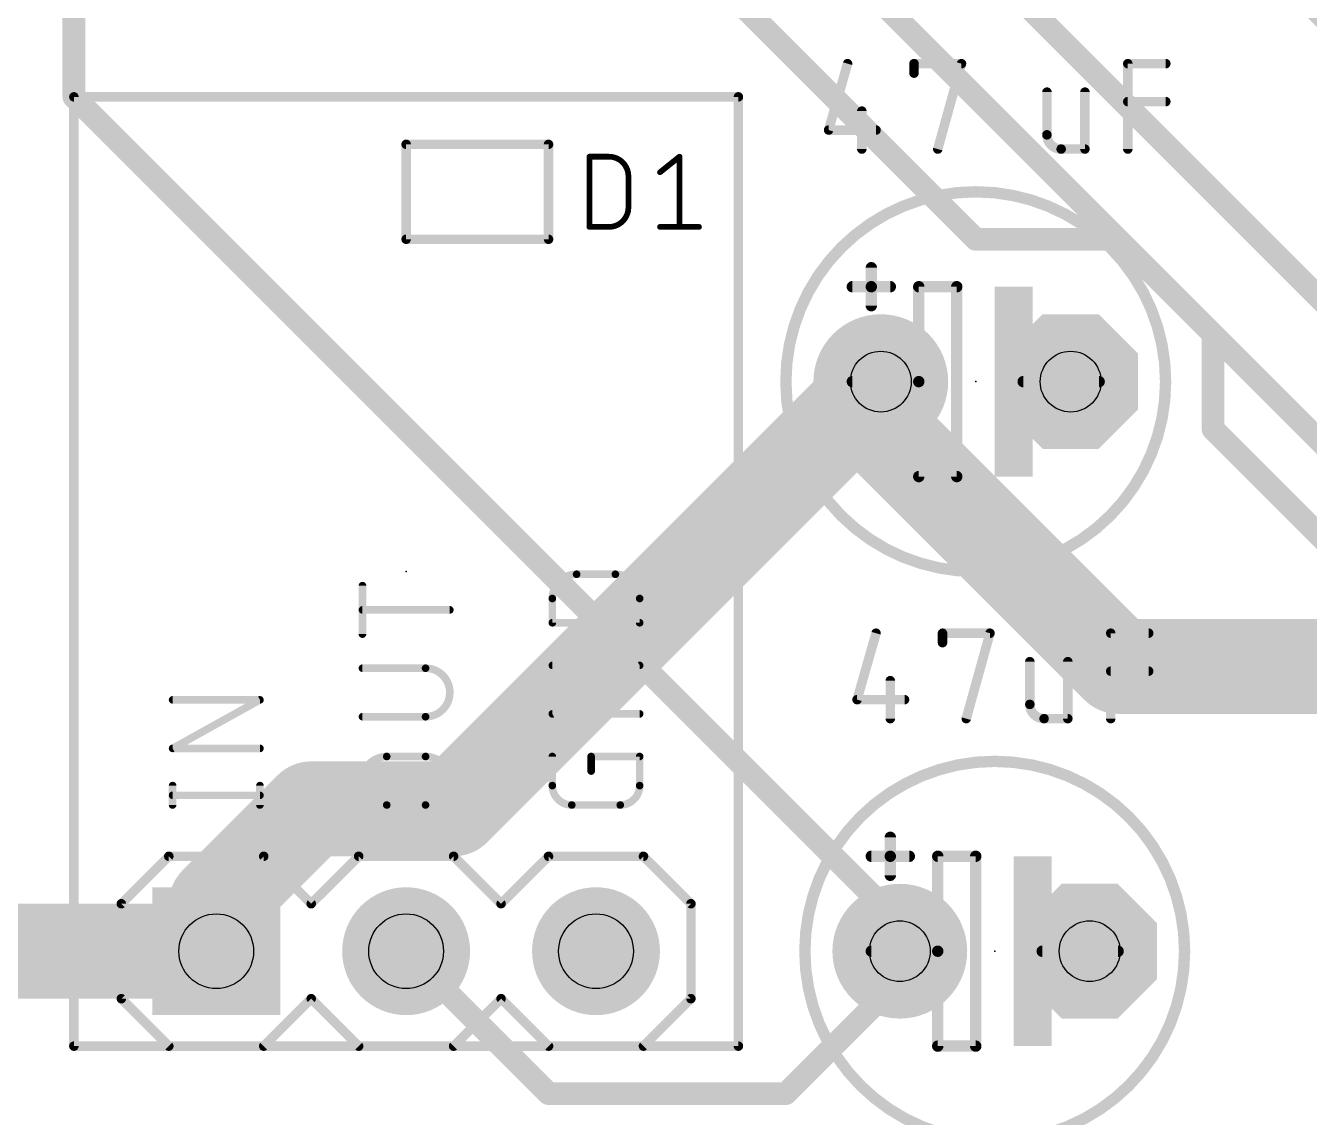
# Model space of a CAD drawing. Extents: x -0.05 to 2.15, y -0.05 to 2.68.
# Drawn here: x 0.4 to 1.076, y 0.362 to 0.938 of the extents above; entities that cross this region are included whole.
import ezdxf

# ---------------------------------------------------------------- set-up
doc = ezdxf.new("R2010")
doc.units = 0
for name, color, linetype in [('1', 12, 'CONTINUOUS'), ('16', 132, 'CONTINUOUS'), ('17', 110, 'CONTINUOUS'), ('21', 253, 'CONTINUOUS'), ('23', 53, 'CONTINUOUS'), ('25', 253, 'CONTINUOUS'), ('29', 253, 'CONTINUOUS'), ('30', 253, 'CONTINUOUS'), ('44', 253, 'CONTINUOUS'), ('51', 253, 'CONTINUOUS')]:
    doc.layers.add(name, color=color, linetype=linetype)

# ---------------------------------------------------------------- blocks, each defined once
blk = doc.blocks.new('RECT')
blk.add_solid([(-0.5, -0.5), (0.5, -0.5), (-0.5, 0.5), (0.5, 0.5)])
blk = doc.blocks.new('ROUNDP')
at = {"const_width": 0.5}
blk.add_lwpolyline([(0, -0.25, 1), (0, 0.25, 1), (0, -0.25)], format="xyb", dxfattribs=at)
blk = doc.blocks.new('OCTAGONP')
at = {"const_width": 0.5}
blk.add_lwpolyline([(-0.25, -0.103553), (-0.25, 0.103553), (-0.103553, 0.25), (0.103553, 0.25), (0.25, 0.103553), (0.25, -0.103553), (0.103553, -0.25), (-0.103553, -0.25), (-0.25, -0.103553), (-0.25, 0.103553)], dxfattribs=at)
blk = doc.blocks.new('SQUAREP')
blk.add_solid([(-0.5, -0.5), (0.5, -0.5), (-0.5, 0.5), (0.5, 0.5)])

msp = doc.modelspace()

# ---------------------------------------------------------------- linework, layer by layer
at = {"layer": '1'}
for points, const_width in [([(0.85, 0.95), (1.025, 0.775)], 0.012), ([(1.025, 0.775), (1.025, 0.725)], 0.012), ([(0.625, 0.525), (0.85, 0.75)], 0.05), ([(1.025, 0.725), (1.125, 0.625)], 0.012), ([(0.5, 0.475), (0.55, 0.525)], 0.05), ([(0.55, 0.525), (0.625, 0.525)], 0.05), ([(0.5, 0.45), (0.5, 0.475)], 0.05), ([(0.675, 0.375), (0.6, 0.45)], 0.012), ([(0.875, 0.45), (0.8, 0.375)], 0.012), ([(0.875, 0.45), (0.86, 0.45)], 0.012), ([(0.8, 0.375), (0.675, 0.375)], 0.012)]:
    msp.add_lwpolyline(points, dxfattribs=dict(at, const_width=const_width))
for points, const_width in [([(1.028, 0.775, 1), (1.022, 0.775)], 0.006), ([(1.022879, 0.772879, 1), (1.027121, 0.777121)], 0.006), ([(0.858839, 0.741161, 1), (0.841161, 0.758839)], 0.025), ([(1.027121, 0.727121, 1), (1.022879, 0.722879)], 0.006), ([(1.022, 0.725, 1), (1.028, 0.725)], 0.006), ([(0.55, 0.5375, 1), (0.55, 0.5125)], 0.025), ([(0.558839, 0.516161, 1), (0.541161, 0.533839)], 0.025), ([(0.625, 0.5125, 1), (0.625, 0.5375)], 0.025), ([(0.616161, 0.533839, 1), (0.633839, 0.516161)], 0.025), ([(0.5125, 0.475, 1), (0.4875, 0.475)], 0.025), ([(0.491161, 0.483839, 1), (0.508839, 0.466161)], 0.025), ([(0.4875, 0.45, 1), (0.5125, 0.45)], 0.025), ([(0.602121, 0.452121, 1), (0.597879, 0.447879)], 0.006), ([(0.86, 0.453, 1), (0.86, 0.447)], 0.006), ([(0.877121, 0.447879, 1), (0.872879, 0.452121)], 0.006), ([(0.875, 0.447, 1), (0.875, 0.453)], 0.006), ([(0.675, 0.378, 1), (0.675, 0.372)], 0.006), ([(0.672879, 0.372879, 1), (0.677121, 0.377121)], 0.006), ([(0.797879, 0.377121, 1), (0.802121, 0.372879)], 0.006), ([(0.8, 0.372, 1), (0.8, 0.378)], 0.006)]:
    msp.add_lwpolyline(points, format="xyb", dxfattribs=dict(at, const_width=const_width))
at = {"layer": '16'}
for points, const_width in [([(1.175, 0.85), (0.825, 1.2)], 0.012), ([(0.425, 0.9), (0.425, 1.075)], 0.012), ([(0.9, 0.825), (0.7, 1.025)], 0.012), ([(1.15, 0.725), (0.85, 1.025)], 0.012), ([(0.875, 0.45), (0.425, 0.9)], 0.012), ([(0.975, 0.825), (0.9, 0.825)], 0.012), ([(1.125, 0.675), (0.975, 0.825)], 0.012), ([(0.85, 0.75), (0.85, 0.725)], 0.05), ([(0.85, 0.725), (0.975, 0.6)], 0.05), ([(0.975, 0.6), (1.15, 0.6)], 0.05), ([(0.2, 0.45), (0.5, 0.45)], 0.05), ([(0.875, 0.45), (0.86, 0.45)], 0.012)]:
    msp.add_lwpolyline(points, dxfattribs=dict(at, const_width=const_width))
for points, const_width in [([(0.427121, 0.902121, 1), (0.422879, 0.897879)], 0.006), ([(0.422, 0.9, 1), (0.428, 0.9)], 0.006), ([(0.9, 0.828, 1), (0.9, 0.822)], 0.006), ([(0.897879, 0.822879, 1), (0.902121, 0.827121)], 0.006), ([(0.977121, 0.827121, 1), (0.972879, 0.822879)], 0.006), ([(0.975, 0.822, 1), (0.975, 0.828)], 0.006), ([(0.8625, 0.75, 1), (0.8375, 0.75)], 0.025), ([(0.858839, 0.733839, 1), (0.841161, 0.716161)], 0.025), ([(0.8375, 0.725, 1), (0.8625, 0.725)], 0.025), ([(0.975, 0.6125, 1), (0.975, 0.5875)], 0.025), ([(0.966161, 0.591161, 1), (0.983839, 0.608839)], 0.025), ([(0.5, 0.4375, 1), (0.5, 0.4625)], 0.025), ([(0.86, 0.453, 1), (0.86, 0.447)], 0.006), ([(0.872879, 0.447879, 1), (0.877121, 0.452121)], 0.006), ([(0.875, 0.447, 1), (0.875, 0.453)], 0.006)]:
    msp.add_lwpolyline(points, format="xyb", dxfattribs=dict(at, const_width=const_width))
at = {"layer": '21'}
for points, const_width in [([(0.775, 0.9), (0.425, 0.9)], 0.005), ([(0.425, 0.9), (0.425, 0.4)], 0.005), ([(0.775, 0.4), (0.775, 0.9)], 0.005), ([(0.6, 0.875), (0.675, 0.875)], 0.005), ([(0.6, 0.825), (0.6, 0.875)], 0.005), ([(0.675, 0.875), (0.675, 0.825)], 0.005), ([(0.6965, 0.8315), (0.6965, 0.8685)], 0.003), ([(0.6965, 0.8685), (0.706778, 0.8685)], 0.003), ([(0.7337, 0.860278), (0.743978, 0.8685)], 0.003), ([(0.743978, 0.8685), (0.743978, 0.8315)], 0.003), ([(0.717055, 0.858222), (0.717055, 0.841778)], 0.003), ([(0.706778, 0.8315), (0.6965, 0.8315)], 0.003), ([(0.7337, 0.8315), (0.754255, 0.8315)], 0.003), ([(0.675, 0.825), (0.6, 0.825)], 0.005), ([(0.845, 0.8), (0.845, 0.81)], 0.006), ([(0.835, 0.8), (0.845, 0.8)], 0.006), ([(0.845, 0.79), (0.845, 0.8)], 0.006), ([(0.845, 0.8), (0.855, 0.8)], 0.006), ([(0.689778, 0.648555), (0.710222, 0.648555)], 0.004), ([(0.577, 0.617), (0.577, 0.642555)], 0.004), ([(0.677, 0.623), (0.677, 0.635777)], 0.004), ([(0.723, 0.635777), (0.723, 0.623)], 0.004), ([(0.623, 0.629777), (0.577, 0.629777)], 0.004), ([(0.723, 0.623), (0.677, 0.623)], 0.004), ([(0.677, 0.575), (0.723, 0.600555)], 0.004), ([(0.723, 0.600555), (0.677, 0.600555)], 0.004), ([(0.610222, 0.599055), (0.577, 0.599055)], 0.004), ([(0.477, 0.556833), (0.523, 0.582389)], 0.004), ([(0.523, 0.582389), (0.477, 0.582389)], 0.004), ([(0.577, 0.5735), (0.610222, 0.5735)], 0.004), ([(0.723, 0.575), (0.677, 0.575)], 0.004), ([(0.523, 0.556833), (0.477, 0.556833)], 0.004), ([(0.589778, 0.552555), (0.610222, 0.552555)], 0.004), ([(0.677, 0.537222), (0.677, 0.552555)], 0.004), ([(0.697445, 0.544889), (0.697445, 0.552555)], 0.004), ([(0.697445, 0.552555), (0.723, 0.552555)], 0.004), ([(0.723, 0.552555), (0.723, 0.537222)], 0.004), ([(0.477, 0.527), (0.477, 0.537222)], 0.004), ([(0.477, 0.532111), (0.523, 0.532111)], 0.004), ([(0.523, 0.527), (0.523, 0.537222)], 0.004), ([(0.610222, 0.527), (0.589778, 0.527)], 0.004), ([(0.712778, 0.527), (0.687222, 0.527)], 0.004), ([(0.855, 0.5), (0.855, 0.51)], 0.006), ([(0.45, 0.475), (0.475, 0.5)], 0.005), ([(0.475, 0.5), (0.525, 0.5)], 0.005), ([(0.525, 0.5), (0.55, 0.475)], 0.005), ([(0.55, 0.475), (0.575, 0.5)], 0.005), ([(0.575, 0.5), (0.625, 0.5)], 0.005), ([(0.625, 0.5), (0.65, 0.475)], 0.005), ([(0.65, 0.475), (0.675, 0.5)], 0.005), ([(0.675, 0.5), (0.725, 0.5)], 0.005), ([(0.75, 0.475), (0.725, 0.5)], 0.005), ([(0.845, 0.5), (0.855, 0.5)], 0.006), ([(0.855, 0.49), (0.855, 0.5)], 0.006), ([(0.855, 0.5), (0.865, 0.5)], 0.006), ([(0.45, 0.425), (0.45, 0.475)], 0.005), ([(0.75, 0.425), (0.75, 0.475)], 0.005), ([(0.475, 0.4), (0.45, 0.425)], 0.005), ([(0.55, 0.425), (0.525, 0.4)], 0.005), ([(0.575, 0.4), (0.55, 0.425)], 0.005), ([(0.65, 0.425), (0.625, 0.4)], 0.005), ([(0.675, 0.4), (0.65, 0.425)], 0.005), ([(0.75, 0.425), (0.725, 0.4)], 0.005), ([(0.425, 0.4), (0.775, 0.4)], 0.005)]:
    msp.add_lwpolyline(points, dxfattribs=dict(at, const_width=const_width))
for points, const_width in [([(0.425, 0.90125, 1), (0.425, 0.89875)], 0.0025), ([(0.42625, 0.9, 1), (0.42375, 0.9)], 0.0025), ([(0.77625, 0.9, 1), (0.77375, 0.9)], 0.0025), ([(0.775, 0.89875, 1), (0.775, 0.90125)], 0.0025), ([(0.6, 0.87625, 1), (0.6, 0.87375)], 0.0025), ([(0.60125, 0.875, 1), (0.59875, 0.875)], 0.0025), ([(0.67625, 0.875, 1), (0.67375, 0.875)], 0.0025), ([(0.675, 0.87375, 1), (0.675, 0.87625)], 0.0025), ([(0.69725, 0.8685, 1), (0.69575, 0.8685)], 0.0015), ([(0.6965, 0.86925, 1), (0.6965, 0.86775)], 0.0015), ([(0.717055, 0.858222, 0.414214), (0.706778, 0.8685)], 0.003), ([(0.706778, 0.86925, 1), (0.706778, 0.86775)], 0.0015), ([(0.706778, 0.86775, 1), (0.706778, 0.86925)], 0.0015), ([(0.744728, 0.8685, 1), (0.743228, 0.8685)], 0.0015), ([(0.744446, 0.867914, 1), (0.743509, 0.869086)], 0.0015), ([(0.717805, 0.858222, 1), (0.716305, 0.858222)], 0.0015), ([(0.716305, 0.858222, 1), (0.717805, 0.858222)], 0.0015), ([(0.733231, 0.860863, 1), (0.734168, 0.859692)], 0.0015), ([(0.9, 0.65, 1), (0.9, 0.85, 1), (0.9, 0.65)], 0.006), ([(0.706778, 0.8315, 0.414217), (0.717055, 0.841778)], 0.003), ([(0.717805, 0.841778, 1), (0.716305, 0.841778)], 0.0015), ([(0.716305, 0.841778, 1), (0.717805, 0.841778)], 0.0015), ([(0.6965, 0.83225, 1), (0.6965, 0.83075)], 0.0015), ([(0.69575, 0.8315, 1), (0.69725, 0.8315)], 0.0015), ([(0.706778, 0.83225, 1), (0.706778, 0.83075)], 0.0015), ([(0.706778, 0.83075, 1), (0.706778, 0.83225)], 0.0015), ([(0.7337, 0.83225, 1), (0.7337, 0.83075)], 0.0015), ([(0.743228, 0.8315, 1), (0.744728, 0.8315)], 0.0015), ([(0.754255, 0.83075, 1), (0.754255, 0.83225)], 0.0015), ([(0.6, 0.82625, 1), (0.6, 0.82375)], 0.0025), ([(0.59875, 0.825, 1), (0.60125, 0.825)], 0.0025), ([(0.67375, 0.825, 1), (0.67625, 0.825)], 0.0025), ([(0.675, 0.82375, 1), (0.675, 0.82625)], 0.0025), ([(0.8465, 0.81, 1), (0.8435, 0.81)], 0.003), ([(0.835, 0.8015, 1), (0.835, 0.7985)], 0.003), ([(0.8465, 0.8, 1), (0.8435, 0.8)], 0.003), ([(0.845, 0.8015, 1), (0.845, 0.7985)], 0.003), ([(0.8435, 0.8, 1), (0.8465, 0.8)], 0.003), ([(0.845, 0.7985, 1), (0.845, 0.8015)], 0.003), ([(0.855, 0.7985, 1), (0.855, 0.8015)], 0.003), ([(0.8435, 0.79, 1), (0.8465, 0.79)], 0.003), ([(0.689778, 0.648555, 0.414214), (0.677, 0.635777)], 0.004), ([(0.689778, 0.649555, 1), (0.689778, 0.647555)], 0.002), ([(0.689778, 0.647555, 1), (0.689778, 0.649555)], 0.002), ([(0.723, 0.635777, 0.414216), (0.710222, 0.648555)], 0.004), ([(0.710222, 0.649555, 1), (0.710222, 0.647555)], 0.002), ([(0.710222, 0.647555, 1), (0.710222, 0.649555)], 0.002), ([(0.578, 0.642555, 1), (0.576, 0.642555)], 0.002), ([(0.678, 0.635777, 1), (0.676, 0.635777)], 0.002), ([(0.676, 0.635777, 1), (0.678, 0.635777)], 0.002), ([(0.724, 0.635777, 1), (0.722, 0.635777)], 0.002), ([(0.722, 0.635777, 1), (0.724, 0.635777)], 0.002), ([(0.577, 0.630777, 1), (0.577, 0.628777)], 0.002), ([(0.623, 0.628777, 1), (0.623, 0.630777)], 0.002), ([(0.677, 0.624, 1), (0.677, 0.622)], 0.002), ([(0.676, 0.623, 1), (0.678, 0.623)], 0.002), ([(0.722, 0.623, 1), (0.724, 0.623)], 0.002), ([(0.723, 0.622, 1), (0.723, 0.624)], 0.002), ([(0.576, 0.617, 1), (0.578, 0.617)], 0.002), ([(0.677, 0.601555, 1), (0.677, 0.599555)], 0.002), ([(0.723486, 0.599681, 1), (0.722514, 0.60143)], 0.002), ([(0.723, 0.599555, 1), (0.723, 0.601555)], 0.002), ([(0.577, 0.600055, 1), (0.577, 0.598055)], 0.002), ([(0.610222, 0.5735, 1), (0.610222, 0.599055)], 0.004), ([(0.610222, 0.600055, 1), (0.610222, 0.598055)], 0.002), ([(0.610222, 0.598055, 1), (0.610222, 0.600055)], 0.002), ([(0.477, 0.583389, 1), (0.477, 0.581389)], 0.002), ([(0.523486, 0.581515, 1), (0.522514, 0.583263)], 0.002), ([(0.523, 0.581389, 1), (0.523, 0.583389)], 0.002), ([(0.577, 0.5745, 1), (0.577, 0.5725)], 0.002), ([(0.610222, 0.5745, 1), (0.610222, 0.5725)], 0.002), ([(0.610222, 0.5725, 1), (0.610222, 0.5745)], 0.002), ([(0.677, 0.576, 1), (0.677, 0.574)], 0.002), ([(0.676514, 0.575874, 1), (0.677486, 0.574126)], 0.002), ([(0.723, 0.574, 1), (0.723, 0.576)], 0.002), ([(0.477, 0.557833, 1), (0.477, 0.555833)], 0.002), ([(0.476514, 0.557707, 1), (0.477486, 0.555959)], 0.002), ([(0.523, 0.555833, 1), (0.523, 0.557833)], 0.002), ([(0.589778, 0.552555, 1), (0.589778, 0.527)], 0.004), ([(0.589778, 0.553555, 1), (0.589778, 0.551555)], 0.002), ([(0.589778, 0.551555, 1), (0.589778, 0.553555)], 0.002), ([(0.610222, 0.527, 1), (0.610222, 0.552555)], 0.004), ([(0.610222, 0.553555, 1), (0.610222, 0.551555)], 0.002), ([(0.610222, 0.551555, 1), (0.610222, 0.553555)], 0.002), ([(0.678, 0.552555, 1), (0.676, 0.552555)], 0.002), ([(0.698445, 0.552555, 1), (0.696445, 0.552555)], 0.002), ([(0.697445, 0.553555, 1), (0.697445, 0.551555)], 0.002), ([(0.724, 0.552555, 1), (0.722, 0.552555)], 0.002), ([(0.723, 0.551555, 1), (0.723, 0.553555)], 0.002), ([(0.91, 0.35, 1), (0.91, 0.55, 1), (0.91, 0.35)], 0.006), ([(0.696445, 0.544889, 1), (0.698445, 0.544889)], 0.002), ([(0.478, 0.537222, 1), (0.476, 0.537222)], 0.002), ([(0.477, 0.533111, 1), (0.477, 0.531111)], 0.002), ([(0.524, 0.537222, 1), (0.522, 0.537222)], 0.002), ([(0.523, 0.531111, 1), (0.523, 0.533111)], 0.002), ([(0.677, 0.537222, 0.414207), (0.687222, 0.527)], 0.004), ([(0.678, 0.537222, 1), (0.676, 0.537222)], 0.002), ([(0.676, 0.537222, 1), (0.678, 0.537222)], 0.002), ([(0.712778, 0.527, 0.414214), (0.723, 0.537222)], 0.004), ([(0.724, 0.537222, 1), (0.722, 0.537222)], 0.002), ([(0.722, 0.537222, 1), (0.724, 0.537222)], 0.002), ([(0.476, 0.527, 1), (0.478, 0.527)], 0.002), ([(0.522, 0.527, 1), (0.524, 0.527)], 0.002), ([(0.589778, 0.528, 1), (0.589778, 0.526)], 0.002), ([(0.589778, 0.526, 1), (0.589778, 0.528)], 0.002), ([(0.610222, 0.528, 1), (0.610222, 0.526)], 0.002), ([(0.610222, 0.526, 1), (0.610222, 0.528)], 0.002), ([(0.687222, 0.528, 1), (0.687222, 0.526)], 0.002), ([(0.687222, 0.526, 1), (0.687222, 0.528)], 0.002), ([(0.712778, 0.528, 1), (0.712778, 0.526)], 0.002), ([(0.712778, 0.526, 1), (0.712778, 0.528)], 0.002), ([(0.8565, 0.51, 1), (0.8535, 0.51)], 0.003), ([(0.475, 0.50125, 1), (0.475, 0.49875)], 0.0025), ([(0.475884, 0.499116, 1), (0.474116, 0.500884)], 0.0025), ([(0.525884, 0.500884, 1), (0.524116, 0.499116)], 0.0025), ([(0.525, 0.49875, 1), (0.525, 0.50125)], 0.0025), ([(0.575, 0.50125, 1), (0.575, 0.49875)], 0.0025), ([(0.575884, 0.499116, 1), (0.574116, 0.500884)], 0.0025), ([(0.625884, 0.500884, 1), (0.624116, 0.499116)], 0.0025), ([(0.625, 0.49875, 1), (0.625, 0.50125)], 0.0025), ([(0.675, 0.50125, 1), (0.675, 0.49875)], 0.0025), ([(0.675884, 0.499116, 1), (0.674116, 0.500884)], 0.0025), ([(0.725884, 0.500884, 1), (0.724116, 0.499116)], 0.0025), ([(0.725, 0.49875, 1), (0.725, 0.50125)], 0.0025), ([(0.845, 0.5015, 1), (0.845, 0.4985)], 0.003), ([(0.8565, 0.5, 1), (0.8535, 0.5)], 0.003), ([(0.855, 0.5015, 1), (0.855, 0.4985)], 0.003), ([(0.8535, 0.5, 1), (0.8565, 0.5)], 0.003), ([(0.855, 0.4985, 1), (0.855, 0.5015)], 0.003), ([(0.865, 0.4985, 1), (0.865, 0.5015)], 0.003), ([(0.8535, 0.49, 1), (0.8565, 0.49)], 0.003), ([(0.45125, 0.475, 1), (0.44875, 0.475)], 0.0025), ([(0.449116, 0.475884, 1), (0.450884, 0.474116)], 0.0025), ([(0.549116, 0.475884, 1), (0.550884, 0.474116)], 0.0025), ([(0.549116, 0.474116, 1), (0.550884, 0.475884)], 0.0025), ([(0.649116, 0.475884, 1), (0.650884, 0.474116)], 0.0025), ([(0.649116, 0.474116, 1), (0.650884, 0.475884)], 0.0025), ([(0.75125, 0.475, 1), (0.74875, 0.475)], 0.0025), ([(0.749116, 0.474116, 1), (0.750884, 0.475884)], 0.0025), ([(0.450884, 0.425884, 1), (0.449116, 0.424116)], 0.0025), ([(0.44875, 0.425, 1), (0.45125, 0.425)], 0.0025), ([(0.550884, 0.425884, 1), (0.549116, 0.424116)], 0.0025), ([(0.550884, 0.424116, 1), (0.549116, 0.425884)], 0.0025), ([(0.650884, 0.425884, 1), (0.649116, 0.424116)], 0.0025), ([(0.650884, 0.424116, 1), (0.649116, 0.425884)], 0.0025), ([(0.74875, 0.425, 1), (0.75125, 0.425)], 0.0025), ([(0.750884, 0.424116, 1), (0.749116, 0.425884)], 0.0025), ([(0.425, 0.40125, 1), (0.425, 0.39875)], 0.0025), ([(0.42375, 0.4, 1), (0.42625, 0.4)], 0.0025), ([(0.474116, 0.399116, 1), (0.475884, 0.400884)], 0.0025), ([(0.524116, 0.400884, 1), (0.525884, 0.399116)], 0.0025), ([(0.574116, 0.399116, 1), (0.575884, 0.400884)], 0.0025), ([(0.624116, 0.400884, 1), (0.625884, 0.399116)], 0.0025), ([(0.674116, 0.399116, 1), (0.675884, 0.400884)], 0.0025), ([(0.724116, 0.400884, 1), (0.725884, 0.399116)], 0.0025), ([(0.77375, 0.4, 1), (0.77625, 0.4)], 0.0025), ([(0.775, 0.39875, 1), (0.775, 0.40125)], 0.0025)]:
    msp.add_lwpolyline(points, format="xyb", dxfattribs=dict(at, const_width=const_width))
at = {"layer": '23'}
for p in [(0.9, 0.75), (0.6, 0.65), (0.91, 0.45)]:
    msp.add_point(p, dxfattribs=at)
at = {"layer": '25', "const_width": 0.005}
for points in [[(0.8325, 0.9175), (0.8225, 0.8825)], [(0.8675, 0.9125), (0.8675, 0.9175)], [(0.8675, 0.9175), (0.8925, 0.9175)], [(0.8925, 0.9175), (0.88, 0.8725)], [(0.9801, 0.8725), (0.9801, 0.9175)], [(0.9801, 0.9175), (1.0001, 0.9175)], [(0.9375, 0.9025), (0.9375, 0.88)], [(0.9575, 0.8725), (0.9575, 0.9025)], [(0.9801, 0.8975), (1.0001, 0.8975)], [(0.84, 0.8925), (0.84, 0.8725)], [(0.8225, 0.8825), (0.8475, 0.8825)], [(0.945, 0.8725), (0.9575, 0.8725)], [(0.8475, 0.6175), (0.8375, 0.5825)], [(0.8825, 0.6125), (0.8825, 0.6175)], [(0.8825, 0.6175), (0.9075, 0.6175)], [(0.9075, 0.6175), (0.895, 0.5725)], [(0.9711, 0.5725), (0.9711, 0.6175)], [(0.9711, 0.6175), (0.9911, 0.6175)], [(0.9285, 0.6025), (0.9285, 0.58)], [(0.9485, 0.5725), (0.9485, 0.6025)], [(0.855, 0.5925), (0.855, 0.5725)], [(0.9711, 0.5975), (0.9911, 0.5975)], [(0.8375, 0.5825), (0.8625, 0.5825)], [(0.936, 0.5725), (0.9485, 0.5725)]]:
    msp.add_lwpolyline(points, dxfattribs=at)
at = {"layer": '25'}
for points, const_width in [([(0.833702, 0.917157, 1), (0.831298, 0.917843)], 0.0025), ([(0.86875, 0.9175, 1), (0.86625, 0.9175)], 0.0025), ([(0.8675, 0.91875, 1), (0.8675, 0.91625)], 0.0025), ([(0.893704, 0.917165, 1), (0.891296, 0.917835)], 0.0025), ([(0.8925, 0.91625, 1), (0.8925, 0.91875)], 0.0025), ([(0.98135, 0.9175, 1), (0.97885, 0.9175)], 0.0025), ([(0.9801, 0.91875, 1), (0.9801, 0.91625)], 0.0025), ([(1.0001, 0.91625, 1), (1.0001, 0.91875)], 0.0025), ([(0.86625, 0.9125, 1), (0.86875, 0.9125)], 0.0025), ([(0.93875, 0.9025, 1), (0.93625, 0.9025)], 0.0025), ([(0.95875, 0.9025, 1), (0.95625, 0.9025)], 0.0025), ([(0.9801, 0.89875, 1), (0.9801, 0.89625)], 0.0025), ([(1.0001, 0.89625, 1), (1.0001, 0.89875)], 0.0025), ([(0.84125, 0.8925, 1), (0.83875, 0.8925)], 0.0025), ([(0.8225, 0.88375, 1), (0.8225, 0.88125)], 0.0025), ([(0.821298, 0.882843, 1), (0.823702, 0.882157)], 0.0025), ([(0.8475, 0.88125, 1), (0.8475, 0.88375)], 0.0025), ([(0.9375, 0.88, 0.414214), (0.945, 0.8725)], 0.005), ([(0.93875, 0.88, 1), (0.93625, 0.88)], 0.0025), ([(0.93625, 0.88, 1), (0.93875, 0.88)], 0.0025), ([(0.83875, 0.8725, 1), (0.84125, 0.8725)], 0.0025), ([(0.878796, 0.872835, 1), (0.881204, 0.872165)], 0.0025), ([(0.945, 0.87375, 1), (0.945, 0.87125)], 0.0025), ([(0.945, 0.87125, 1), (0.945, 0.87375)], 0.0025), ([(0.95625, 0.8725, 1), (0.95875, 0.8725)], 0.0025), ([(0.9575, 0.87125, 1), (0.9575, 0.87375)], 0.0025), ([(0.97885, 0.8725, 1), (0.98135, 0.8725)], 0.0025), ([(0.848702, 0.617157, 1), (0.846298, 0.617843)], 0.0025), ([(0.88375, 0.6175, 1), (0.88125, 0.6175)], 0.0025), ([(0.8825, 0.61875, 1), (0.8825, 0.61625)], 0.0025), ([(0.908704, 0.617165, 1), (0.906296, 0.617835)], 0.0025), ([(0.9075, 0.61625, 1), (0.9075, 0.61875)], 0.0025), ([(0.97235, 0.6175, 1), (0.96985, 0.6175)], 0.0025), ([(0.9711, 0.61875, 1), (0.9711, 0.61625)], 0.0025), ([(0.9911, 0.61625, 1), (0.9911, 0.61875)], 0.0025), ([(0.88125, 0.6125, 1), (0.88375, 0.6125)], 0.0025), ([(0.92975, 0.6025, 1), (0.92725, 0.6025)], 0.0025), ([(0.94975, 0.6025, 1), (0.94725, 0.6025)], 0.0025), ([(0.85625, 0.5925, 1), (0.85375, 0.5925)], 0.0025), ([(0.9711, 0.59875, 1), (0.9711, 0.59625)], 0.0025), ([(0.9911, 0.59625, 1), (0.9911, 0.59875)], 0.0025), ([(0.8375, 0.58375, 1), (0.8375, 0.58125)], 0.0025), ([(0.836298, 0.582843, 1), (0.838702, 0.582157)], 0.0025), ([(0.8625, 0.58125, 1), (0.8625, 0.58375)], 0.0025), ([(0.9285, 0.58, 0.414214), (0.936, 0.5725)], 0.005), ([(0.92975, 0.58, 1), (0.92725, 0.58)], 0.0025), ([(0.92725, 0.58, 1), (0.92975, 0.58)], 0.0025), ([(0.936, 0.57375, 1), (0.936, 0.57125)], 0.0025), ([(0.936, 0.57125, 1), (0.936, 0.57375)], 0.0025), ([(0.9485, 0.57125, 1), (0.9485, 0.57375)], 0.0025), ([(0.85375, 0.5725, 1), (0.85625, 0.5725)], 0.0025), ([(0.893796, 0.572835, 1), (0.896204, 0.572165)], 0.0025), ([(0.94725, 0.5725, 1), (0.94975, 0.5725)], 0.0025), ([(0.96985, 0.5725, 1), (0.97235, 0.5725)], 0.0025)]:
    msp.add_lwpolyline(points, format="xyb", dxfattribs=dict(at, const_width=const_width))
at = {"layer": '44'}
for centre, radius in [((0.85, 0.75), 0.016), ((0.95, 0.75), 0.016), ((0.5, 0.45), 0.019685), ((0.6, 0.45), 0.019685), ((0.7, 0.45), 0.019685), ((0.86, 0.45), 0.016), ((0.96, 0.45), 0.016)]:
    msp.add_circle(centre, radius, dxfattribs=at)
at = {"layer": '51', "const_width": 0.006}
for points in [[(0.89, 0.8), (0.87, 0.8)], [(0.87, 0.8), (0.87, 0.75)], [(0.89, 0.7), (0.89, 0.8)], [(0.835, 0.75), (0.87, 0.75)], [(0.87, 0.75), (0.87, 0.7)], [(0.925, 0.75), (0.965, 0.75)], [(0.87, 0.7), (0.89, 0.7)], [(0.9, 0.5), (0.88, 0.5)], [(0.88, 0.5), (0.88, 0.45)], [(0.9, 0.4), (0.9, 0.5)], [(0.845, 0.45), (0.88, 0.45)], [(0.88, 0.45), (0.88, 0.4)], [(0.935, 0.45), (0.975, 0.45)], [(0.88, 0.4), (0.9, 0.4)]]:
    msp.add_lwpolyline(points, dxfattribs=at)
at = {"layer": '51', "const_width": 0.003}
for points in [[(0.87, 0.8015, 1), (0.87, 0.7985)], [(0.8715, 0.8, 1), (0.8685, 0.8)], [(0.8915, 0.8, 1), (0.8885, 0.8)], [(0.89, 0.7985, 1), (0.89, 0.8015)], [(0.835, 0.7515, 1), (0.835, 0.7485)], [(0.8715, 0.75, 1), (0.8685, 0.75)], [(0.8685, 0.75, 1), (0.8715, 0.75)], [(0.87, 0.7485, 1), (0.87, 0.7515)], [(0.925, 0.7515, 1), (0.925, 0.7485)], [(0.965, 0.7485, 1), (0.965, 0.7515)], [(0.87, 0.7015, 1), (0.87, 0.6985)], [(0.8685, 0.7, 1), (0.8715, 0.7)], [(0.8885, 0.7, 1), (0.8915, 0.7)], [(0.89, 0.6985, 1), (0.89, 0.7015)], [(0.88, 0.5015, 1), (0.88, 0.4985)], [(0.8815, 0.5, 1), (0.8785, 0.5)], [(0.9015, 0.5, 1), (0.8985, 0.5)], [(0.9, 0.4985, 1), (0.9, 0.5015)], [(0.845, 0.4515, 1), (0.845, 0.4485)], [(0.8815, 0.45, 1), (0.8785, 0.45)], [(0.88, 0.4485, 1), (0.88, 0.4515)], [(0.935, 0.4515, 1), (0.935, 0.4485)], [(0.975, 0.4485, 1), (0.975, 0.4515)], [(0.8785, 0.45, 1), (0.8815, 0.45)], [(0.88, 0.4015, 1), (0.88, 0.3985)], [(0.8785, 0.4, 1), (0.8815, 0.4)], [(0.8985, 0.4, 1), (0.9015, 0.4)], [(0.9, 0.3985, 1), (0.9, 0.4015)]]:
    msp.add_lwpolyline(points, format="xyb", dxfattribs=at)

# ---------------------------------------------------------------- block references
at = {"layer": '17'}
for name, p, xscale, yscale in [('ROUNDP', (0.85, 0.75), 0.063, 0.063), ('ROUNDP', (0.85, 0.75), 0.063, 0.063), ('OCTAGONP', (0.95, 0.75), 0.063, 0.063), ('OCTAGONP', (0.95, 0.75), 0.063, 0.063), ('ROUNDP', (0.86, 0.45), 0.063, 0.063), ('ROUNDP', (0.86, 0.45), 0.063, 0.063), ('OCTAGONP', (0.96, 0.45), 0.063, 0.063), ('OCTAGONP', (0.96, 0.45), 0.063, 0.063), ('SQUAREP', (0.5, 0.45), 0.05937, 0.05937), ('SQUAREP', (0.5, 0.45), 0.05937, 0.05937), ('ROUNDP', (0.6, 0.45), 0.05937, 0.05937), ('ROUNDP', (0.6, 0.45), 0.05937, 0.05937), ('ROUNDP', (0.7, 0.45), 0.05937, 0.05937), ('ROUNDP', (0.7, 0.45), 0.05937, 0.05937)]:
    msp.add_blockref(name, p, dxfattribs=dict(at, xscale=xscale, yscale=yscale))
at = {"layer": '29'}
for name, p, xscale, yscale in [('ROUNDP', (0.85, 0.75), 0.071, 0.071), ('OCTAGONP', (0.95, 0.75), 0.071, 0.071), ('SQUAREP', (0.5, 0.45), 0.06737, 0.06737), ('ROUNDP', (0.6, 0.45), 0.06737, 0.06737), ('ROUNDP', (0.7, 0.45), 0.06737, 0.06737), ('ROUNDP', (0.86, 0.45), 0.071, 0.071), ('OCTAGONP', (0.96, 0.45), 0.071, 0.071)]:
    msp.add_blockref(name, p, dxfattribs=dict(at, xscale=xscale, yscale=yscale))
at = {"layer": '30'}
for name, p, xscale, yscale in [('ROUNDP', (0.85, 0.75), 0.071, 0.071), ('OCTAGONP', (0.95, 0.75), 0.071, 0.071), ('SQUAREP', (0.5, 0.45), 0.06737, 0.06737), ('ROUNDP', (0.6, 0.45), 0.06737, 0.06737), ('ROUNDP', (0.7, 0.45), 0.06737, 0.06737), ('ROUNDP', (0.86, 0.45), 0.071, 0.071), ('OCTAGONP', (0.96, 0.45), 0.071, 0.071)]:
    msp.add_blockref(name, p, dxfattribs=dict(at, xscale=xscale, yscale=yscale))
at = {"layer": '51', "xscale": 0.02, "yscale": 0.1}
for p in [(0.92, 0.75), (0.93, 0.45)]:
    msp.add_blockref('RECT', p, dxfattribs=at)

doc.saveas('drawing.dxf')
